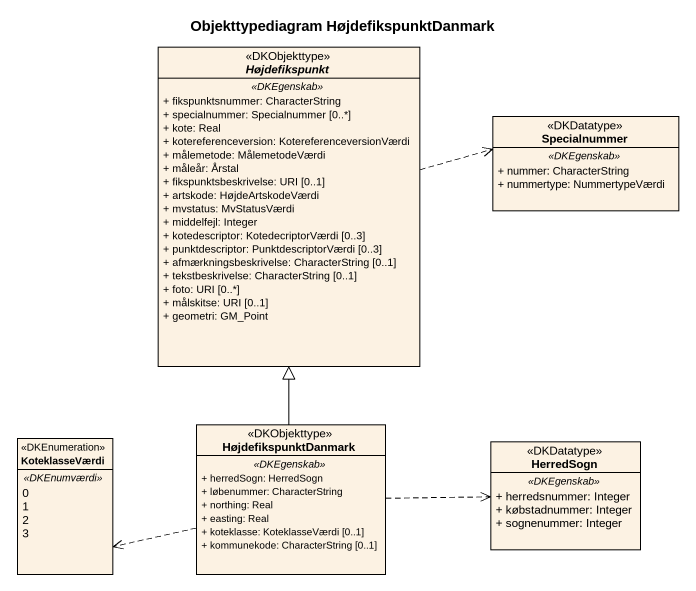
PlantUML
@startuml
title Objekttypediagram HøjdefikspunktDanmark
hide circle
hide empty members
skinparam classAttributeIconSize 0
abstract class Højdefikspunkt <<DKObjekttype>> {
  .. <<DKEgenskab>> ..
  + fikspunktsnummer: CharacterString
  + specialnummer: Specialnummer [0..*]
  + kote: Real
  + kotereferenceversion: KotereferenceversionVærdi
  + målemetode: MålemetodeVærdi
  + måleår: Årstal
  + fikspunktsbeskrivelse: URI [0..1]
  + artskode: HøjdeArtskodeVærdi
  + mvstatus: MvStatusVærdi
  + middelfejl: Integer
  + kotedescriptor: KotedecriptorVærdi [0..3]
  + punktdescriptor: PunktdescriptorVærdi [0..3]
  + afmærkningsbeskrivelse: CharacterString [0..1]
  + tekstbeskrivelse: CharacterString [0..1]
  + foto: URI [0..*]
  + målskitse: URI [0..1]
  + geometri: GM_Point
}
class Specialnummer <<DKDatatype>> {
  .. <<DKEgenskab>> ..
  + nummer: CharacterString
  + nummertype: NummertypeVærdi
}
enum KoteklasseVærdi <<DKEnumeration>> {
  .. <<DKEnumværdi>> ..
  0
  1
  2
  3
}
class HøjdefikspunktDanmark <<DKObjekttype>> {
  .. <<DKEgenskab>> ..
  + herredSogn: HerredSogn
  + løbenummer: CharacterString
  + northing: Real
  + easting: Real
  + koteklasse: KoteklasseVærdi [0..1]
  + kommunekode: CharacterString [0..1]
}
class HerredSogn <<DKDatatype>> {
  .. <<DKEgenskab>> ..
  + herredsnummer: Integer
  + købstadnummer: Integer
  + sognenummer: Integer
}
Højdefikspunkt .right.> Specialnummer
HøjdefikspunktDanmark -up-|> Højdefikspunkt
HøjdefikspunktDanmark .left.> KoteklasseVærdi
HøjdefikspunktDanmark .right.> HerredSogn
@enduml
